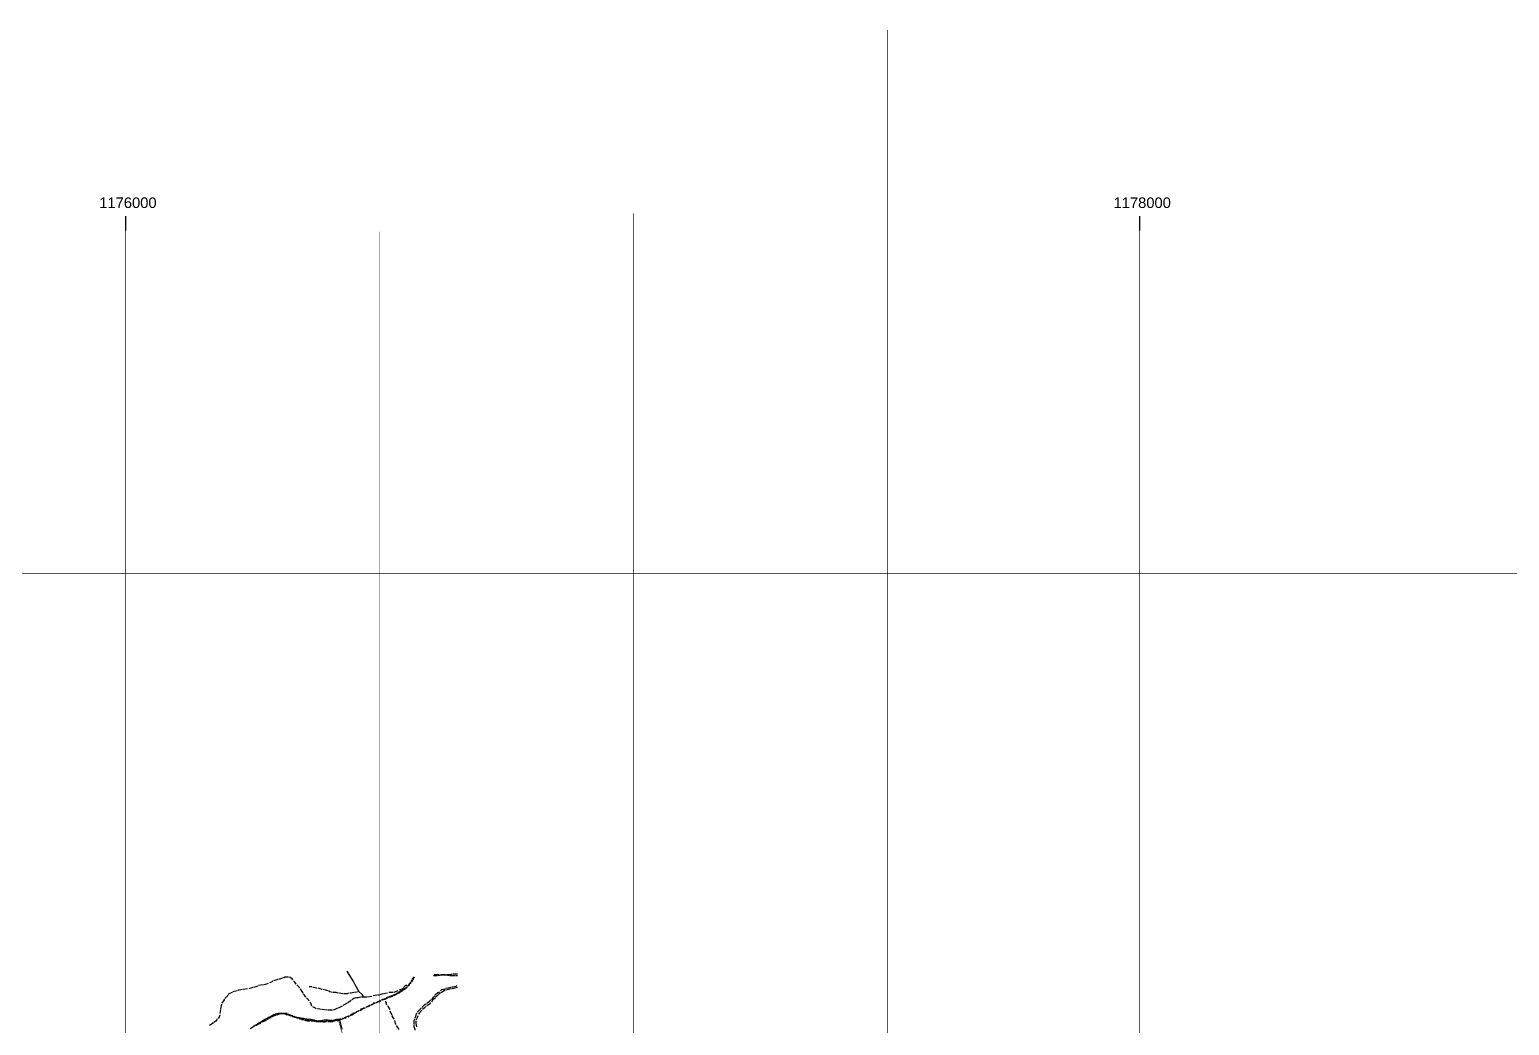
# Model space of a CAD drawing. Header units: millimetres. Extents: x -3588 to 75209, y -3737 to 38254.
# Drawn here: x 3856 to 6774, y 22203 to 24167 of the extents above; entities that cross this region are included whole.
import ezdxf

# ---------------------------------------------------------------- set-up
doc = ezdxf.new("R2010")
doc.units = ezdxf.units.MM
doc.layers.add('P', color=253, linetype='Continuous')
doc.layers.add('T', color=7, linetype='Continuous')

msp = doc.modelspace()

# ---------------------------------------------------------------- linework, layer by layer
at = {"layer": 'P'}
for points, const_width in [([(5548.048, 14839.85), (5548.048, 24166.077)], 1.2), ([(5046.762, 14478.213), (5046.762, 23804.44)], 1.2), ([(4045.472, 14444.355), (4045.472, 23770.582)], 1.2), ([(4546.642, 14442.235), (4546.642, 23768.463)], 1.2), ([(6045.472, 14444.355), (6045.472, 23770.582)], 1.2), ([(-3179.405, 23094.217), (12021.226, 23094.217)], 1.2), ([(4290.777, 22195.977), (4307.148, 22206.7), (4320.703, 22214.893), (4331.426, 22220.255), (4339.604, 22224.496), (4349.206, 22225.904), (4358.52, 22225.904), (4372.075, 22221.663), (4384.206, 22217.71), (4396.625, 22216.302), (4403.411, 22214.893), (4408.772, 22214.893), (4415.541, 22213.485), (4424.856, 22210.941), (4438.411, 22213.485), (4453.374, 22212.349), (4466.929, 22214.893), (4469.746, 22204.171), (4472.291, 22194.569)], 2.417), ([(4290.777, 22195.977), (4307.148, 22206.7), (4320.703, 22214.893), (4331.426, 22220.255), (4339.604, 22224.496), (4349.206, 22225.904), (4358.52, 22225.904), (4372.075, 22221.663), (4384.206, 22217.71), (4396.625, 22216.302), (4403.411, 22214.893), (4408.772, 22214.893), (4415.541, 22213.485), (4424.856, 22210.941), (4438.411, 22213.485), (4453.374, 22212.349), (4464.385, 22214.893), (4480.469, 22159.281)], 1.2), ([(4309.693, 22208.108), (4317.871, 22213.485)], 2.417), ([(4319.279, 22214.893), (4320.703, 22214.893), (4323.232, 22216.302)], 2.417), ([(4324.656, 22216.302), (4327.473, 22219.118)], 2.417), ([(4328.881, 22219.118), (4331.426, 22220.255), (4338.196, 22224.496)], 2.417), ([(4339.604, 22224.496), (4343.557, 22225.904)], 2.417), ([(4344.981, 22225.904), (4349.206, 22225.904)], 2.417), ([(4350.342, 22225.904), (4358.52, 22225.904), (4361.353, 22224.496)], 2.417), ([(4362.761, 22224.496), (4366.714, 22223.071)], 2.417), ([(4368.122, 22223.071), (4370.667, 22221.663)], 2.417), ([(4373.484, 22220.255), (4383.086, 22217.71)], 2.417), ([(4384.206, 22217.71), (4388.447, 22217.71)], 2.417), ([(4389.856, 22216.302), (4393.808, 22216.302)], 2.417), ([(4395.217, 22216.302), (4396.625, 22216.302), (4403.411, 22214.893), (4405.955, 22214.893)], 2.417), ([(4407.364, 22214.893), (4408.772, 22214.893), (4411.317, 22213.485)], 2.417), ([(4412.725, 22213.485), (4415.541, 22213.485)], 2.417), ([(4418.086, 22212.349), (4424.856, 22210.941), (4427.688, 22212.349)], 2.417), ([(4430.505, 22212.349), (4433.05, 22212.349)], 2.417), ([(4435.866, 22212.349), (4438.411, 22213.485)], 2.417), ([(4441.227, 22213.485), (4450.83, 22212.349)], 2.417), ([(4453.374, 22212.349), (4456.191, 22213.485)], 2.417), ([(4457.599, 22213.485), (4461.552, 22214.893)], 2.417), ([(4462.976, 22214.893), (4466.929, 22214.893), (4468.338, 22209.532)], 2.417), ([(4300.379, 22202.747), (4302.907, 22204.171)], 2.417), ([(4304.332, 22205.579), (4307.148, 22206.7)], 2.417), ([(4469.746, 22206.7), (4469.746, 22204.171)], 2.417)]:
    msp.add_lwpolyline(points, dxfattribs=dict(at, const_width=const_width))
for points in [[(4045.472, 23770.582), (4045.472, 23798.813)], [(6045.472, 23770.582), (6045.472, 23798.813)], [(4514.348, 22259.768), (4511.804, 22263.721), (4506.155, 22269.082), (4498.249, 22282.637), (4494.024, 22290.831), (4485.83, 22302.962), (4481.877, 22309.731)], [(4659.438, 22300.417), (4652.669, 22300.417)], [(4654.077, 22302.962), (4660.846, 22302.962), (4663.391, 22302.962)], [(4671.585, 22301.554), (4668.752, 22301.554), (4660.846, 22300.417)], [(4666.224, 22302.962), (4672.993, 22302.962), (4675.538, 22302.962)], [(4683.716, 22300.417), (4676.946, 22301.554), (4672.993, 22301.554)], [(4678.354, 22302.962), (4685.124, 22302.962), (4689.077, 22304.37)], [(4695.863, 22300.417), (4690.501, 22300.417), (4685.124, 22300.417)], [(4690.501, 22304.37), (4691.91, 22304.37)], [(4691.91, 22304.37), (4697.271, 22304.37), (4700.088, 22304.37)], [(4700.088, 22300.417), (4697.271, 22300.417)], [(4265.091, 22270.506), (4256.897, 22269.082)], [(4275.813, 22273.323), (4269.043, 22271.915), (4266.499, 22271.915)], [(4285.415, 22274.459), (4277.221, 22273.323)], [(4296.138, 22277.276), (4288.232, 22274.459)], [(4305.74, 22280.093), (4301.787, 22278.684), (4297.546, 22277.276)], [(4316.463, 22282.637), (4307.148, 22281.229)], [(4326.065, 22285.47), (4323.232, 22284.046), (4317.871, 22282.637)], [(4335.651, 22290.831), (4332.834, 22287.998), (4328.881, 22286.878)], [(4346.389, 22293.648), (4343.557, 22292.239), (4336.787, 22290.831)], [(4355.976, 22296.192), (4349.206, 22293.648), (4347.798, 22293.648)], [(4366.714, 22297.601), (4358.52, 22297.601), (4357.112, 22296.192)], [(4374.892, 22292.239), (4373.484, 22294.784), (4368.122, 22297.601)], [(4381.678, 22284.046), (4378.845, 22287.998), (4376.3, 22290.831)], [(4388.447, 22275.868), (4388.447, 22277.276), (4383.086, 22282.637)], [(4395.217, 22266.553), (4389.856, 22274.459)], [(4412.725, 22278.684), (4407.364, 22278.684)], [(4422.327, 22275.868), (4415.541, 22277.276), (4414.133, 22277.276)], [(4433.05, 22273.323), (4429.097, 22274.459), (4424.856, 22275.868)], [(4444.06, 22270.506), (4439.819, 22271.915), (4434.458, 22273.323)], [(4453.374, 22267.674), (4448.013, 22269.082), (4445.18, 22270.506)], [(4582.092, 22270.506), (4573.914, 22267.674)], [(4591.694, 22271.915), (4588.878, 22270.506), (4582.092, 22266.553)], [(4591.694, 22275.868), (4591.694, 22274.459), (4584.925, 22271.915)], [(4591.694, 22271.915), (4590.286, 22270.506), (4588.878, 22269.082)], [(4599.872, 22281.229), (4597.056, 22281.229), (4593.103, 22277.276)], [(4601.009, 22278.684), (4597.056, 22274.459), (4593.103, 22271.915)], [(4595.647, 22275.868), (4593.103, 22273.323)], [(4599.872, 22278.684), (4597.056, 22275.868)], [(4602.417, 22281.229), (4601.009, 22280.093)], [(4607.778, 22287.998), (4605.249, 22285.47), (4602.417, 22281.229)], [(4605.249, 22282.637), (4602.417, 22280.093)], [(4607.778, 22286.878), (4606.658, 22284.046)], [(4610.611, 22292.239), (4607.778, 22289.407)], [(4614.564, 22297.601), (4612.019, 22293.648), (4609.202, 22287.998)], [(4613.427, 22297.601), (4610.611, 22294.784)], [(4666.224, 22270.506), (4668.752, 22273.323), (4675.538, 22274.459)], [(4675.538, 22271.915), (4670.177, 22269.082), (4666.224, 22266.553)], [(4676.946, 22275.868), (4685.124, 22277.276), (4687.957, 22278.684)], [(4687.957, 22274.459), (4681.171, 22273.323), (4676.946, 22271.915)], [(4689.077, 22278.684), (4690.501, 22278.684), (4697.271, 22280.093), (4698.679, 22281.229)], [(4700.088, 22277.276), (4694.726, 22275.868), (4689.077, 22274.459)], [(4234.027, 22244.82), (4232.619, 22235.218)], [(4239.405, 22254.135), (4239.405, 22252.998), (4235.164, 22246.229)], [(4247.583, 22262.312), (4240.813, 22255.543)], [(4255.488, 22267.674), (4248.719, 22265.145), (4247.583, 22263.721)], [(4400.578, 22258.36), (4397.761, 22262.312), (4395.217, 22265.145)], [(4407.364, 22250.182), (4405.955, 22252.998), (4402.002, 22256.951)], [(4412.725, 22240.579), (4410.18, 22246.229), (4408.772, 22248.757)], [(4464.385, 22266.553), (4460.144, 22267.674), (4454.783, 22267.674)], [(4472.291, 22240.579), (4464.385, 22236.627)], [(4475.107, 22265.145), (4473.699, 22265.145), (4465.505, 22266.553)], [(4481.877, 22246.229), (4473.699, 22241.988)], [(4484.71, 22266.553), (4481.877, 22265.145), (4476.516, 22265.145)], [(4490.071, 22251.59), (4483.301, 22247.349)], [(4495.432, 22267.674), (4490.071, 22266.553), (4487.254, 22266.553)], [(4499.385, 22256.951), (4495.432, 22255.543), (4491.479, 22252.998)], [(4503.626, 22269.082), (4498.249, 22267.674), (4496.84, 22267.674)], [(4510.395, 22258.36), (4508.987, 22258.36), (4503.626, 22256.951), (4500.793, 22256.951)], [(4521.118, 22258.36), (4518.573, 22258.36), (4514.348, 22258.36), (4511.804, 22258.36)], [(4526.479, 22243.396), (4526.479, 22241.988), (4518.573, 22238.035)], [(4530.72, 22259.768), (4522.526, 22258.36)], [(4526.479, 22240.579), (4523.951, 22239.443)], [(4537.49, 22246.229), (4533.265, 22244.82), (4527.904, 22241.988)], [(4532.129, 22244.82), (4529.312, 22243.396)], [(4541.443, 22262.312), (4533.265, 22260.904)], [(4537.49, 22247.349), (4533.265, 22246.229)], [(4548.228, 22251.59), (4541.443, 22248.757), (4538.898, 22247.349)], [(4542.851, 22248.757), (4541.443, 22248.757), (4540.034, 22247.349)], [(4552.453, 22265.145), (4544.275, 22262.312), (4542.851, 22262.312)], [(4548.228, 22250.182), (4544.275, 22248.757)], [(4553.59, 22254.135), (4549.637, 22252.998)], [(4556.406, 22254.135), (4549.637, 22251.59)], [(4561.767, 22266.553), (4553.59, 22265.145)], [(4557.814, 22255.543), (4554.998, 22254.135)], [(4561.767, 22255.543), (4556.406, 22254.135)], [(4556.406, 22254.135), (4556.406, 22252.998)], [(4557.814, 22250.182), (4557.814, 22248.757), (4559.223, 22248.757), (4559.223, 22247.349), (4559.223, 22246.229), (4559.223, 22244.82), (4560.359, 22243.396)], [(4569.961, 22260.904), (4559.223, 22256.951)], [(4561.767, 22241.988), (4563.176, 22239.443), (4566.008, 22233.81)], [(4566.008, 22258.36), (4563.176, 22256.951)], [(4572.778, 22267.674), (4571.37, 22267.674), (4564.6, 22267.674)], [(4571.37, 22259.768), (4567.129, 22258.36)], [(4572.778, 22262.312), (4571.37, 22260.904)], [(4575.323, 22263.721), (4572.778, 22262.312)], [(4583.5, 22266.553), (4580.684, 22265.145), (4573.914, 22260.904)], [(4580.684, 22266.553), (4578.139, 22265.145)], [(4587.453, 22269.082), (4584.925, 22266.553)], [(4629.527, 22238.035), (4632.344, 22240.579), (4636.297, 22244.82), (4637.705, 22244.82)], [(4637.705, 22240.579), (4633.752, 22236.627), (4630.935, 22233.81)], [(4639.113, 22246.229), (4640.522, 22247.349), (4644.475, 22250.182), (4647.307, 22252.998)], [(4647.307, 22247.349), (4644.475, 22244.82), (4640.522, 22241.988), (4639.113, 22241.988)], [(4648.428, 22254.135), (4649.852, 22254.135), (4652.669, 22258.36), (4655.213, 22260.904)], [(4656.621, 22256.951), (4655.213, 22255.543), (4651.26, 22252.998), (4648.428, 22248.757)], [(4656.621, 22262.312), (4656.621, 22263.721), (4660.846, 22267.674), (4664.799, 22269.082)], [(4664.799, 22266.553), (4663.391, 22265.145), (4659.438, 22260.904), (4656.621, 22258.36)], [(4225.849, 22214.893), (4223.033, 22210.941), (4219.08, 22208.108)], [(4231.211, 22223.071), (4228.394, 22216.302), (4227.258, 22216.302)], [(4232.619, 22233.81), (4231.211, 22225.904)], [(4322.112, 22212.349), (4312.51, 22208.108)], [(4320.703, 22213.485), (4317.871, 22212.349)], [(4331.426, 22219.118), (4322.112, 22214.893)], [(4326.065, 22214.893), (4323.232, 22213.485)], [(4331.426, 22217.71), (4327.473, 22216.302)], [(4342.437, 22223.071), (4338.196, 22221.663), (4332.834, 22219.118)], [(4335.651, 22221.663), (4332.834, 22220.255)], [(4341.028, 22224.496), (4338.196, 22223.071)], [(4353.159, 22225.904), (4350.342, 22225.904), (4346.389, 22225.904), (4342.437, 22224.496)], [(4347.798, 22224.496), (4343.557, 22223.071)], [(4351.751, 22225.904), (4350.342, 22225.904), (4349.206, 22224.496)], [(4358.52, 22225.904), (4354.567, 22225.904)], [(4363.882, 22223.071), (4359.929, 22224.496), (4354.567, 22225.904)], [(4363.882, 22225.904), (4359.929, 22225.904)], [(4374.892, 22221.663), (4370.667, 22223.071), (4365.306, 22224.496)], [(4369.531, 22221.663), (4366.714, 22223.071)], [(4374.892, 22220.255), (4370.667, 22221.663)], [(4385.631, 22216.302), (4376.3, 22220.255)], [(4380.253, 22219.118), (4377.437, 22220.255)], [(4385.631, 22217.71), (4381.678, 22219.118)], [(4396.625, 22213.485), (4395.217, 22214.893), (4387.039, 22216.302)], [(4390.992, 22214.893), (4388.447, 22214.893)], [(4396.625, 22213.485), (4395.217, 22213.485), (4392.4, 22213.485)], [(4408.772, 22210.941), (4403.411, 22210.941), (4397.761, 22212.349)], [(4402.002, 22212.349), (4399.17, 22213.485)], [(4407.364, 22212.349), (4404.531, 22212.349), (4403.411, 22212.349)], [(4419.494, 22210.941), (4414.133, 22212.349), (4408.772, 22212.349)], [(4420.903, 22235.218), (4419.494, 22236.627), (4414.133, 22239.443)], [(4431.641, 22233.81), (4424.856, 22235.218), (4423.735, 22235.218)], [(4442.652, 22232.674), (4433.05, 22233.81)], [(4453.374, 22232.674), (4444.06, 22232.674)], [(4462.976, 22236.627), (4457.599, 22233.81), (4454.783, 22232.674)], [(4465.505, 22213.485), (4461.552, 22212.349), (4457.599, 22212.349), (4454.783, 22210.941)], [(4464.385, 22212.349), (4461.552, 22210.941)], [(4476.516, 22216.302), (4468.338, 22213.485), (4465.505, 22212.349)], [(4469.746, 22214.893), (4468.338, 22214.893), (4466.929, 22213.485)], [(4475.107, 22216.302), (4472.291, 22216.302)], [(4485.83, 22221.663), (4476.516, 22217.71)], [(4480.469, 22217.71), (4477.924, 22216.302)], [(4485.83, 22220.255), (4483.301, 22219.118)], [(4496.84, 22225.904), (4491.479, 22223.071), (4487.254, 22221.663)], [(4491.479, 22224.496), (4488.662, 22223.071)], [(4495.432, 22227.024), (4492.615, 22225.904)], [(4506.155, 22232.674), (4505.034, 22231.265), (4496.84, 22227.024)], [(4500.793, 22228.433), (4498.249, 22227.024)], [(4506.155, 22231.265), (4505.034, 22231.265), (4503.626, 22229.857)], [(4517.165, 22236.627), (4512.94, 22235.218), (4507.579, 22231.265)], [(4511.804, 22235.218), (4507.579, 22233.81)], [(4515.757, 22238.035), (4512.94, 22235.218)], [(4522.526, 22239.443), (4518.573, 22238.035)], [(4566.008, 22231.265), (4569.961, 22223.071)], [(4569.961, 22221.663), (4573.914, 22214.893)], [(4575.323, 22212.349), (4576.731, 22206.7), (4578.139, 22204.171)], [(4614.564, 22205.579), (4614.564, 22206.7), (4614.564, 22212.349), (4615.972, 22216.302)], [(4615.972, 22217.71), (4617.38, 22220.255), (4618.789, 22225.904), (4620.197, 22227.024)], [(4621.333, 22221.663), (4620.197, 22217.71), (4618.789, 22214.893), (4617.38, 22212.349)], [(4621.333, 22228.433), (4621.333, 22229.857), (4625.574, 22233.81), (4628.103, 22236.627)], [(4629.527, 22232.674), (4624.15, 22227.024), (4622.742, 22224.496)], [(4217.656, 22208.108), (4216.247, 22206.7), (4210.886, 22202.747)], [(4300.379, 22202.747), (4298.954, 22201.338), (4297.546, 22201.338)], [(4311.101, 22208.108), (4308.557, 22206.7), (4301.787, 22202.747)], [(4305.74, 22204.171), (4302.907, 22202.747)], [(4311.101, 22206.7), (4309.693, 22205.579), (4308.557, 22205.579)], [(4316.463, 22210.941), (4312.51, 22209.532)], [(4414.133, 22210.941), (4410.18, 22210.941)], [(4419.494, 22209.532), (4415.541, 22210.941)], [(4424.856, 22210.941), (4420.903, 22210.941)], [(4431.641, 22209.532), (4426.28, 22209.532), (4420.903, 22209.532)], [(4430.505, 22210.941), (4426.28, 22210.941)], [(4442.652, 22210.941), (4437.275, 22209.532), (4431.641, 22210.941)], [(4437.275, 22208.108), (4433.05, 22209.532)], [(4441.227, 22209.532), (4438.411, 22209.532)], [(4448.013, 22210.941), (4444.06, 22210.941)], [(4454.783, 22209.532), (4451.966, 22209.532), (4444.06, 22209.532)], [(4453.374, 22210.941), (4451.966, 22210.941), (4449.421, 22210.941)], [(4458.736, 22210.941), (4457.599, 22210.941), (4456.191, 22210.941)], [(4579.548, 22202.747), (4579.548, 22201.338), (4583.5, 22195.977), (4583.5, 22194.569)], [(4615.972, 22193.16), (4615.972, 22194.569), (4614.564, 22199.93), (4614.564, 22204.171)], [(4617.38, 22210.941), (4617.38, 22206.7), (4618.789, 22199.93)]]:
    msp.add_lwpolyline(points, dxfattribs=at)

# ---------------------------------------------------------------- texts
at = {"layer": 'T', "char_height": 20.80483, "attachment_point": 1}
for s, insert in [('{\\fArial|b0|i0|c0|p18;1176000}', (3993.188, 23835.622)), ('{\\fArial|b0|i0|c0|p18;1178000}', (5993.652, 23835.622))]:
    msp.add_mtext(s, dxfattribs=dict(at, insert=insert))

doc.saveas('drawing.dxf')
